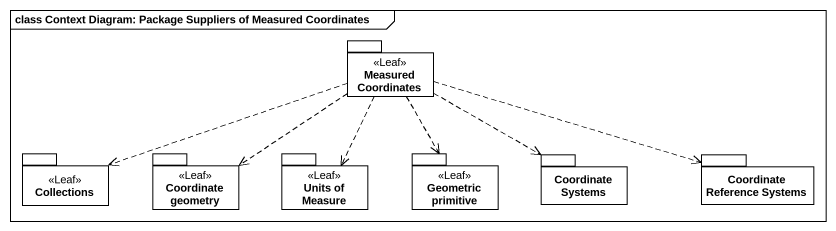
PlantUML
@startuml
mainframe class Context Diagram: Package Suppliers of Measured Coordinates
package "Measured Coordinates" as Measured_Coordinates <<Leaf>> {
}
package "Collections" as Collections_ <<Leaf>> {
}
package "Coordinate geometry" as Coordinate_geometry <<Leaf>> {
}
package "Units of Measure" as Units_of_Measure <<Leaf>> {
}
package "Geometric primitive" as Geometric_primitive <<Leaf>> {
}
package "Coordinate Systems" as Coordinate_Systems {
}
package "Coordinate Reference Systems" as Coordinate_Reference_Systems {
}
Measured_Coordinates .left.> Collections_
Measured_Coordinates .left.> Coordinate_geometry
Measured_Coordinates ..> Units_of_Measure
Measured_Coordinates ..> Geometric_primitive
Measured_Coordinates .right.> Coordinate_Systems
Measured_Coordinates .right.> Coordinate_Reference_Systems
@enduml
